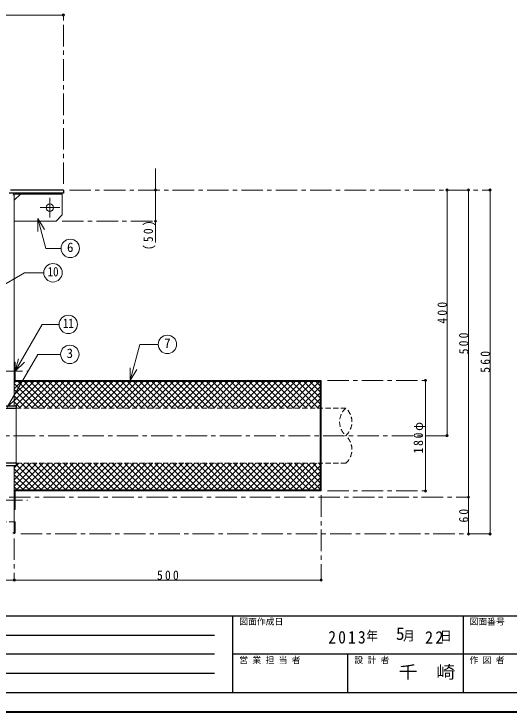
# Model space of a CAD drawing. Units: millimetres at full size, sheet at 1:7. Extents: x -1443 to 1392, y -927 to 1040.
# Drawn here: x -421 to 386, y -927 to 210 of the extents above; entities that cross this region are included whole.
import ezdxf
from ezdxf.enums import TextEntityAlignment as Align

# ---------------------------------------------------------------- set-up
doc = ezdxf.new("R2010")
doc.units = ezdxf.units.MM
doc.header["$LTSCALE"] = 7
doc.header["$PDMODE"] = 32
doc.header["$PDSIZE"] = 3.5
doc.linetypes.add('CHAIN1', pattern=[8, 5, -1, 1, -1])
doc.linetypes.add('DASHED1', pattern=[1.8, 1.2, -0.6])
doc.layers.add('0-0_ﾚｲﾔ1', color=4, linetype='Continuous', lineweight=9)
doc.styles.add('ＭＳ ゴシック', font='')
doc.styles.get('ＭＳ ゴシック').set_extended_font_data('MS Gothic')

msp = doc.modelspace()

# ---------------------------------------------------------------- linework, layer by layer
at = {"layer": '0-0_ﾚｲﾔ1'}
for p, q in [((-910.004, 208.391), (-340.004, 208.391)), ((-190.004, -162.209), (-190.004, -41.609)), ((284.996, -76.609), (284.996, -476.609)), ((319.996, -76.609), (319.996, -576.609)), ((354.996, -636.609), (354.996, -76.609)), ((-410.004, -83.209), (-420.004, -93.209)), ((-342.004, -83.209), (-342.004, -117.209)), ((-342.004, -117.209), (-352.004, -127.209)), ((-352.004, -127.209), (-420.004, -127.209)), ((-420.004, -420.004), (-388.209, -388.209)), ((-420.004, -410.105), (-398.109, -388.209)), ((-420.004, -400.205), (-408.008, -388.209)), ((-420.004, -390.306), (-417.908, -388.209)), ((-420.004, -391.754), (-380.15, -431.609)), ((-418.21, -428.109), (-378.31, -388.209)), ((-413.65, -388.209), (-370.25, -431.609)), ((-411.81, -431.609), (-368.41, -388.209)), ((-403.751, -388.209), (-360.351, -431.609)), ((-401.911, -431.609), (-358.511, -388.209)), ((-393.851, -388.209), (-350.451, -431.609)), ((-392.011, -431.609), (-348.611, -388.209)), ((-383.952, -388.209), (-340.552, -431.609)), ((-382.112, -431.609), (-338.712, -388.209)), ((-374.052, -388.209), (-330.652, -431.609)), ((-372.212, -431.609), (-328.812, -388.209)), ((-364.153, -388.209), (-320.753, -431.609)), ((-362.313, -431.609), (-318.913, -388.209)), ((-354.253, -388.209), (-310.853, -431.609)), ((-352.413, -431.609), (-309.013, -388.209)), ((-344.354, -388.209), (-300.954, -431.609)), ((-342.514, -431.609), (-299.114, -388.209)), ((-334.454, -388.209), (-291.054, -431.609)), ((-332.614, -431.609), (-289.214, -388.209)), ((-324.555, -388.209), (-281.155, -431.609)), ((-322.715, -431.609), (-279.315, -388.209)), ((-314.655, -388.209), (-271.255, -431.609)), ((-312.815, -431.609), (-269.415, -388.209)), ((-304.756, -388.209), (-261.356, -431.609)), ((-302.916, -431.609), (-259.516, -388.209)), ((-294.856, -388.209), (-251.456, -431.609)), ((-293.016, -431.609), (-249.616, -388.209)), ((-284.957, -388.209), (-241.557, -431.609)), ((-283.117, -431.609), (-239.717, -388.209)), ((-275.057, -388.209), (-231.657, -431.609)), ((-273.217, -431.609), (-229.817, -388.209)), ((-265.158, -388.209), (-221.758, -431.609)), ((-263.318, -431.609), (-219.918, -388.209)), ((-255.258, -388.209), (-211.858, -431.609)), ((-253.418, -431.609), (-210.018, -388.209)), ((-245.359, -388.209), (-201.959, -431.609)), ((-243.519, -431.609), (-200.119, -388.209)), ((-235.459, -388.209), (-192.059, -431.609)), ((-233.619, -431.609), (-190.219, -388.209)), ((-225.56, -388.209), (-182.16, -431.609)), ((-223.72, -431.609), (-180.32, -388.209)), ((-215.66, -388.209), (-172.26, -431.609)), ((-213.82, -431.609), (-170.42, -388.209)), ((-205.761, -388.209), (-162.361, -431.609)), ((-203.921, -431.609), (-160.521, -388.209)), ((-195.861, -388.209), (-152.461, -431.609)), ((-194.021, -431.609), (-150.621, -388.209)), ((-185.962, -388.209), (-142.562, -431.609)), ((-184.122, -431.609), (-140.722, -388.209)), ((-176.062, -388.209), (-132.662, -431.609)), ((-174.222, -431.609), (-130.822, -388.209)), ((-166.163, -388.209), (-122.763, -431.609)), ((-164.323, -431.609), (-120.923, -388.209)), ((-156.263, -388.209), (-112.863, -431.609)), ((-154.423, -431.609), (-111.023, -388.209)), ((-146.364, -388.209), (-102.964, -431.609)), ((-144.524, -431.609), (-101.124, -388.209)), ((-136.464, -388.209), (-93.064, -431.609)), ((-134.624, -431.609), (-91.224, -388.209)), ((-126.565, -388.209), (-83.165, -431.609)), ((-124.725, -431.609), (-81.325, -388.209)), ((-116.665, -388.209), (-73.265, -431.609)), ((-114.825, -431.609), (-71.425, -388.209)), ((-106.766, -388.209), (-63.366, -431.609)), ((-104.926, -431.609), (-61.526, -388.209)), ((-96.866, -388.209), (-53.466, -431.609)), ((-95.026, -431.609), (-51.626, -388.209)), ((-86.967, -388.209), (-43.567, -431.609)), ((-85.127, -431.609), (-41.727, -388.209)), ((-77.067, -388.209), (-33.667, -431.609)), ((-75.227, -431.609), (-31.827, -388.209)), ((-67.168, -388.209), (-23.768, -431.609)), ((-65.328, -431.609), (-21.928, -388.209)), ((-57.268, -388.209), (-13.868, -431.609)), ((-55.428, -431.609), (-12.028, -388.209)), ((-47.369, -388.209), (-3.969, -431.609)), ((-45.529, -431.609), (-2.129, -388.209)), ((-37.469, -388.209), (5.931, -431.609)), ((-35.629, -431.609), (7.771, -388.209)), ((-27.57, -388.209), (15.83, -431.609)), ((-25.73, -431.609), (17.67, -388.209)), ((-17.67, -388.209), (25.73, -431.609)), ((-15.83, -431.609), (27.57, -388.209)), ((-7.771, -388.209), (35.629, -431.609)), ((-5.931, -431.609), (37.469, -388.209)), ((2.129, -388.209), (45.529, -431.609)), ((3.969, -431.609), (47.369, -388.209)), ((12.028, -388.209), (55.428, -431.609)), ((13.868, -431.609), (57.268, -388.209)), ((21.928, -388.209), (65.328, -431.609)), ((23.768, -431.609), (67.168, -388.209)), ((31.827, -388.209), (75.227, -431.609)), ((33.667, -431.609), (77.067, -388.209)), ((41.727, -388.209), (78.396, -424.878)), ((43.567, -431.609), (78.396, -396.78)), ((51.626, -388.209), (78.396, -414.979)), ((61.526, -388.209), (78.396, -405.079)), ((71.425, -388.209), (78.396, -395.18)), ((249.996, -386.609), (249.996, -566.609)), ((-420.004, -401.654), (-390.049, -431.609)), ((53.466, -431.609), (78.396, -406.679)), ((-420.004, -411.553), (-399.948, -431.609)), ((63.366, -431.609), (78.396, -416.579)), ((-420.004, -421.453), (-409.848, -431.609)), ((73.265, -431.609), (78.396, -426.478)), ((78.396, -425.609), (78.396, -527.609)), ((79.996, -425.609), (79.996, -527.609)), ((-420.004, -558.597), (-383.016, -521.609)), ((-420.004, -548.698), (-392.916, -521.609)), ((-420.004, -538.798), (-402.815, -521.609)), ((-420.004, -528.899), (-412.715, -521.609)), ((-416.517, -565.009), (-373.117, -521.609)), ((-408.943, -521.609), (-365.543, -565.009)), ((-406.617, -565.009), (-363.217, -521.609)), ((-399.044, -521.609), (-355.644, -565.009)), ((-396.718, -565.009), (-353.318, -521.609)), ((-389.144, -521.609), (-345.744, -565.009)), ((-386.818, -565.009), (-343.418, -521.609)), ((-379.245, -521.609), (-335.845, -565.009)), ((-376.919, -565.009), (-333.519, -521.609)), ((-369.345, -521.609), (-325.945, -565.009)), ((-367.019, -565.009), (-323.619, -521.609)), ((-359.446, -521.609), (-316.046, -565.009)), ((-357.12, -565.009), (-313.72, -521.609)), ((-349.546, -521.609), (-306.146, -565.009)), ((-347.22, -565.009), (-303.82, -521.609)), ((-339.647, -521.609), (-296.247, -565.009)), ((-337.321, -565.009), (-293.921, -521.609)), ((-329.747, -521.609), (-286.347, -565.009)), ((-327.421, -565.009), (-284.021, -521.609)), ((-319.848, -521.609), (-276.448, -565.009)), ((-317.522, -565.009), (-274.122, -521.609)), ((-309.948, -521.609), (-266.548, -565.009)), ((-307.622, -565.009), (-264.222, -521.609)), ((-300.049, -521.609), (-256.649, -565.009)), ((-297.723, -565.009), (-254.323, -521.609)), ((-290.15, -521.609), (-246.75, -565.009)), ((-287.823, -565.009), (-244.423, -521.609)), ((-280.25, -521.609), (-236.85, -565.009)), ((-277.924, -565.009), (-234.524, -521.609)), ((-270.351, -521.609), (-226.951, -565.009)), ((-268.024, -565.009), (-224.624, -521.609)), ((-260.451, -521.609), (-217.051, -565.009)), ((-258.125, -565.009), (-214.725, -521.609)), ((-250.552, -521.609), (-207.152, -565.009)), ((-248.225, -565.009), (-204.825, -521.609)), ((-240.652, -521.609), (-197.252, -565.009)), ((-238.326, -565.009), (-194.926, -521.609)), ((-230.753, -521.609), (-187.353, -565.009)), ((-228.426, -565.009), (-185.026, -521.609)), ((-220.853, -521.609), (-177.453, -565.009)), ((-218.527, -565.009), (-175.127, -521.609)), ((-210.954, -521.609), (-167.554, -565.009)), ((-208.627, -565.009), (-165.227, -521.609)), ((-201.054, -521.609), (-157.654, -565.009)), ((-198.728, -565.009), (-155.328, -521.609)), ((-191.155, -521.609), (-147.755, -565.009)), ((-188.828, -565.009), (-145.428, -521.609)), ((-181.255, -521.609), (-137.855, -565.009)), ((-178.929, -565.009), (-135.529, -521.609)), ((-171.356, -521.609), (-127.956, -565.009)), ((-169.029, -565.009), (-125.629, -521.609)), ((-161.456, -521.609), (-118.056, -565.009)), ((-159.13, -565.009), (-115.73, -521.609)), ((-151.557, -521.609), (-108.157, -565.009)), ((-149.23, -565.009), (-105.83, -521.609)), ((-141.657, -521.609), (-98.257, -565.009)), ((-139.331, -565.009), (-95.931, -521.609)), ((-131.758, -521.609), (-88.358, -565.009)), ((-129.431, -565.009), (-86.031, -521.609)), ((-121.858, -521.609), (-78.458, -565.009)), ((-119.532, -565.009), (-76.132, -521.609)), ((-111.959, -521.609), (-68.559, -565.009)), ((-109.632, -565.009), (-66.232, -521.609)), ((-102.059, -521.609), (-58.659, -565.009)), ((-99.733, -565.009), (-56.333, -521.609)), ((-92.16, -521.609), (-48.76, -565.009)), ((-89.833, -565.009), (-46.433, -521.609)), ((-82.26, -521.609), (-38.86, -565.009)), ((-79.934, -565.009), (-36.534, -521.609)), ((-72.361, -521.609), (-28.961, -565.009)), ((-70.034, -565.009), (-26.634, -521.609)), ((-62.461, -521.609), (-19.061, -565.009)), ((-60.135, -565.009), (-16.735, -521.609)), ((-52.562, -521.609), (-9.162, -565.009)), ((-50.235, -565.009), (-6.835, -521.609)), ((-42.662, -521.609), (0.738, -565.009)), ((-40.336, -565.009), (3.064, -521.609)), ((-32.763, -521.609), (10.637, -565.009)), ((-30.436, -565.009), (12.964, -521.609)), ((-22.863, -521.609), (20.537, -565.009)), ((-20.537, -565.009), (22.863, -521.609)), ((-12.964, -521.609), (30.436, -565.009)), ((-10.637, -565.009), (32.763, -521.609)), ((-3.064, -521.609), (40.336, -565.009)), ((-0.738, -565.009), (42.662, -521.609)), ((6.835, -521.609), (50.235, -565.009)), ((9.162, -565.009), (52.562, -521.609)), ((16.735, -521.609), (60.135, -565.009)), ((19.061, -565.009), (62.461, -521.609)), ((26.634, -521.609), (70.034, -565.009)), ((28.961, -565.009), (72.361, -521.609)), ((36.534, -521.609), (78.396, -563.471)), ((46.433, -521.609), (78.396, -553.572)), ((56.333, -521.609), (78.396, -543.672)), ((66.232, -521.609), (78.396, -533.773)), ((76.132, -521.609), (78.396, -523.873)), ((-420.004, -530.347), (-385.342, -565.009)), ((-416.977, -523.475), (-375.443, -565.009)), ((38.86, -565.009), (78.396, -525.473)), ((-420.004, -540.247), (-395.242, -565.009)), ((48.76, -565.009), (78.396, -535.373)), ((58.659, -565.009), (78.396, -545.272)), ((-420.004, -550.146), (-405.141, -565.009)), ((68.559, -565.009), (78.396, -555.172)), ((-420.004, -560.046), (-415.041, -565.009)), ((319.996, -576.609), (319.996, -636.609)), ((-830.004, -711.609), (-420.004, -711.609)), ((-420.004, -711.609), (79.996, -711.609))]:
    msp.add_line(p, q, dxfattribs=at)
at = {"layer": '0-0_ﾚｲﾔ1', "linetype": 'CHAIN1'}
for p, q in [((-340.004, -66.609), (-340.004, 208.391)), ((-330.004, -76.609), (354.996, -76.609)), ((-362.004, -121.209), (-362.004, -89.209)), ((-378.004, -105.209), (-346.004, -105.209)), ((-342.004, -127.209), (-190.004, -127.209)), ((-441.604, -371.609), (-398.404, -371.609)), ((89.996, -386.609), (249.996, -386.609)), ((-533.021, -476.609), (284.996, -476.609)), ((89.996, -566.609), (249.996, -566.609)), ((-484.41, -576.609), (319.996, -576.609)), ((79.996, -573.609), (79.996, -711.609)), ((-441.604, -581.609), (-398.404, -581.609)), ((-420.004, -644.009), (-420.004, -711.609)), ((-409.404, -636.609), (354.996, -636.609))]:
    msp.add_line(p, q, dxfattribs=at)
at = {"layer": '0-0_ﾚｲﾔ1', "color": 5, "lineweight": 25}
for p, q in [((-340.004, -76.609), (-426.114, -76.609)), ((-340.004, -76.609), (-340.004, -81.609)), ((-340.004, -81.609), (-428.072, -81.609)), ((-502.021, -431.609), (-416.977, -431.609)), ((-498.977, -428.109), (-416.977, -428.109)), ((-416.977, -428.109), (-416.977, -431.609)), ((-416.977, -521.609), (-501.977, -521.609)), ((-416.977, -521.609), (-416.977, -525.109)), ((-498.977, -525.109), (-416.977, -525.109))]:
    msp.add_line(p, q, dxfattribs=at)
at = {"layer": '0-0_ﾚｲﾔ1', "color": 7, "lineweight": 18}
for p, q in [((-420.004, -84.809), (-420.004, -428.109)), ((-381.429, -122.831), (-370.929, -141.018)), ((-381.429, -122.831), (-381.429, -143.831)), ((-381.429, -122.831), (-368.356, -171.621)), ((-343.846, -171.621), (-368.356, -171.621)), ((-562.054, -303.043), (-403.232, -211.348)), ((-371.926, -211.348), (-403.232, -211.348)), ((-418.404, -371.609), (-374.367, -295.335)), ((-346.977, -295.335), (-374.367, -295.335)), ((-231.083, -386.997), (-215.262, -327.955)), ((-185.602, -327.955), (-215.262, -327.955)), ((-431.319, -430.29), (-381.629, -344.225)), ((-418.404, -371.609), (-412.969, -351.325)), ((-344.482, -344.225), (-381.629, -344.225)), ((-420.004, -356.609), (-418.404, -356.609)), ((-418.404, -356.609), (-418.404, -386.609)), ((-418.404, -371.609), (-403.555, -356.76)), ((-231.083, -386.997), (-231.083, -365.997)), ((-231.083, -386.997), (-220.583, -368.811)), ((-420.004, -386.609), (79.996, -386.609)), ((-420.004, -388.209), (78.396, -388.209)), ((78.396, -386.609), (78.396, -425.609)), ((79.996, -386.609), (79.996, -425.609)), ((-431.319, -430.29), (-416.47, -415.44)), ((-416.977, -521.609), (-416.977, -431.609)), ((79.996, -425.609), (78.396, -425.609)), ((-420.004, -525.109), (-420.004, -634.009)), ((79.996, -527.609), (79.996, -566.609)), ((-420.004, -565.009), (78.396, -565.009)), ((-420.004, -566.609), (79.996, -566.609)), ((-418.404, -566.609), (-418.404, -596.609)), ((-420.004, -596.609), (-418.404, -596.609)), ((-418.404, -616.609), (-420.004, -616.609)), ((-418.404, -634.009), (-418.404, -616.609))]:
    msp.add_line(p, q, dxfattribs=at)
at = {"layer": '0-0_ﾚｲﾔ1', "linetype": 'DASHED1'}
for p, q in [((-416.977, -431.609), (119.996, -431.609)), ((-416.977, -521.609), (119.996, -521.609)), ((-420.004, -616.609), (-830.004, -616.609))]:
    msp.add_line(p, q, dxfattribs=at)
at = {"layer": '0-0_ﾚｲﾔ1', "color": 6, "lineweight": 25}
for p, q in [((-1411.004, -770.109), (1360.996, -770.109)), ((-64.004, -895.109), (-64.004, -770.109)), ((310.996, -770.109), (310.996, -895.109)), ((-744.004, -801.359), (-94.004, -801.359)), ((-94.004, -832.609), (-744.004, -832.609)), ((1360.996, -832.609), (-64.004, -832.609)), ((123.496, -895.109), (123.496, -832.609)), ((-94.004, -863.859), (-744.004, -863.859)), ((1360.996, -895.109), (-1411.004, -895.109))]:
    msp.add_line(p, q, dxfattribs=at)
at = {"layer": '0-0_ﾚｲﾔ1', "color": 1, "lineweight": 40}
msp.add_line((1392.496, -926.609), (-1442.504, -926.609), dxfattribs=at)
at = {"layer": '0-0_ﾚｲﾔ1', "color": 7, "lineweight": 18}
for points in [[(-342.004, -81.609), (-342.004, -83.209), (-418.404, -83.209)], [(79.996, -527.609), (78.396, -527.609), (78.396, -566.609)]]:
    msp.add_lwpolyline(points, dxfattribs=at)
at = {"layer": '0-0_ﾚｲﾔ1'}
msp.add_circle((-362.004, -105.209), 6, dxfattribs=at)
at = {"layer": '0-0_ﾚｲﾔ1', "color": 7, "lineweight": 18}
for centre in [(-328.846, -171.621), (-356.926, -211.348), (-331.977, -295.335), (-170.602, -327.955), (-329.482, -344.225)]:
    msp.add_circle(centre, 15, dxfattribs=at)
for centre, radius, start, end in [((-418.404, -84.809), 3.2, 90, 180), ((-418.404, -84.809), 1.6, 90, 180), ((-422.604, -632.409), 2.6, 270, 0), ((-421.004, -634.009), 2.6, 270, 0), ((-421.004, -634.009), 1, 270, 0)]:
    msp.add_arc(centre, radius, start, end, dxfattribs=at)
at = {"layer": '0-0_ﾚｲﾔ1', "linetype": 'DASHED1'}
for centre, start, end in [((140.308, -454.109), 132.07502, 227.92498), ((99.683, -454.109), 312.07502, 47.92498), ((99.683, -499.109), 312.07502, 47.92498)]:
    msp.add_arc(centre, 30.312, start, end, dxfattribs=at)
at = {"layer": '0-0_ﾚｲﾔ1'}
for p in [(-340.004, 208.391), (-190.004, -76.609), (284.996, -76.609), (319.996, -76.609), (354.996, -76.609), (-190.004, -127.209), (249.996, -386.609), (284.996, -476.609), (249.996, -566.609), (319.996, -576.609), (319.996, -636.609), (354.996, -636.609), (-420.004, -711.609), (79.996, -711.609)]:
    msp.add_point(p, dxfattribs=at)

# ---------------------------------------------------------------- texts
at = {"layer": '0-0_ﾚｲﾔ1', "color": 7, "style": 'ＭＳ ゴシック'}
for s, height, p in [('6', 15.4, (-334.096, -182.121)), ('7', 15.4, (-175.852, -338.455)), ('3', 15.4, (-334.732, -354.725)), ('図面作成日', 10.26, (-53.504, -787.609)), ('図面番号', 10.26, (321.496, -787.609)), ('5', 20.53, (201.796, -815.359)), ('営 業 担 当 者', 10.26, (-53.504, -850.109)), ('設 計 者', 10.26, (133.996, -850.109)), ('作 図 者', 10.26, (321.496, -850.109))]:
    msp.add_text(s, height=height, dxfattribs=at).set_placement(p, align=Align.BOTTOM_LEFT)
for s, height, width, p in [('10', 15.4, 0.85, (-365.676, -221.848)), ('11', 15.4, 0.85, (-340.727, -305.835)), ('千\u3000崎', 20.53, 1.1, (205.996, -877.859))]:
    msp.add_text(s, height=height, dxfattribs=dict(at, width=width)).set_placement(p, align=Align.BOTTOM_LEFT)
at = {"layer": '0-0_ﾚｲﾔ1', "color": 7, "char_height": 15.4, "attachment_point": 7, "rotation": 90, "style": 'ＭＳ ゴシック'}
for s, insert in [('\\T1.38;\\W0.9;(50)', (-190.004, -174.459)), ('\\T1.38;\\W0.9;400', (284.996, -294.109)), ('\\T1.38;\\W0.9;500', (319.996, -344.109)), ('\\T1.38;\\W0.9;560', (354.996, -374.109)), ('\\T1.3;\\W0.9;180φ', (249.996, -505.484)), ('\\T1.36;\\W0.9;60', (319.996, -617.984))]:
    msp.add_mtext(s, dxfattribs=dict(at, insert=insert))
at = {"layer": '0-0_ﾚｲﾔ1', "color": 7, "attachment_point": 7, "style": 'ＭＳ ゴシック'}
for s, insert, char_height in [('\\T1.38;\\W0.9;500', (-187.504, -711.609), 15.4), ('\\T1.28;\\W0.9;2013', (91.546, -815.359), 20.53), ('\\T1.27;\\W0.9;年\\~\\~\\~月\\~\\~\\~日', (153.496, -811.859), 15.4), ('\\T1.27;\\W0.95;22', (249.046, -815.359), 20.53)]:
    msp.add_mtext(s, dxfattribs=dict(at, insert=insert, char_height=char_height))

doc.saveas('drawing.dxf')
